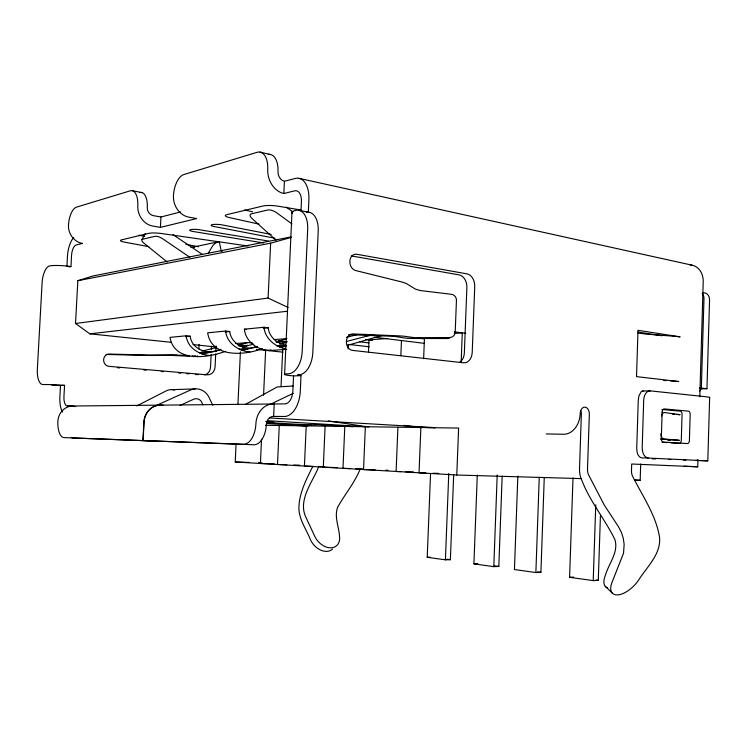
<?xml version="1.0" encoding="UTF-8"?>
<svg xmlns="http://www.w3.org/2000/svg" width="747" height="747" viewBox="0 0 747 747"><rect width="100%" height="100%" fill="white"/><g stroke="black" fill="none" stroke-linecap="round" stroke-linejoin="round"><path stroke-width="1.12" d="M684.093 466.231L697.745 466.8L697.95 459.825M699.836 395.845L703.207 281.862A18.806 15.22 -72.7 0 0 690.041 264.933M703.16 292.749A7.853 6.462 -73.2 0 1 709.557 299.902L706.961 388.701L701.349 388.067L703.973 298.828A7.89 6.471 -73.4 0 0 702.189 293.487M697.231 460.525L707.801 460.852L709.65 397.395M634.371 480.134L640.179 480.302L640.693 464.036M600.439 515.346L598.282 580.344L593.221 580.615L569.597 577.3L573.005 477.921M593.221 580.615L595.751 504.86M517.839 476.072L514.44 569.541L535.87 572.557L540.912 572.323L544.264 477.398M535.87 572.557L539.25 477.258M502.152 476.269L498.819 566.45L493.804 566.646L473.915 563.854L477.286 475.017M493.804 566.646L497.203 474.961M453.672 474.812L450.376 559.68L445.408 559.839L427.219 557.29L430.543 473.663M445.408 559.839L448.77 473.458M580.979 478.594L456.79 475.027L458.611 428.068L265.596 425.286M461.17 361.893L462.29 332.873L454.288 333.47M397.918 427.2L396.097 471.46L400.756 471.6M400.85 355.563L401.466 340.548M420.869 427.527L419.048 472.814L426.014 473.019M423.633 358.719L424.427 338.895L417.582 338.036M344.797 426.434L342.994 468.332L349.988 468.556M348.13 348.998L348.326 344.376M365.348 426.724L363.546 469.546L375.181 469.9M368.504 352.21L369.018 339.876L387.637 338.484M306.205 425.874L304.421 466.063L311.387 466.287M325.104 426.145L323.302 467.174L337.224 467.613M261.534 439.143L260.414 463.476L274.41 463.934M263.56 395.284L265.643 350.343M288.109 307.465L268.098 298.072L270.638 243.177L291.293 237.397M73.804 406.004A16.023 14.959 -86.7 0 0 57.883 421.196A16.331 7.059 -86.4 0 0 63.999 437.602L253.784 444.764A20.599 11.448 -86.5 0 0 266.362 424.333A8.31 6.872 -88.9 0 1 273.635 416.434L274.205 403.996A20.785 17.181 -88.9 0 0 255.904 423.726A20.729 11.382 -86.5 0 1 243.382 444.306L143.116 440.562L144.04 422.298A18.096 16.06 -88.1 0 1 161.137 405.135L284.971 403.884A12.606 7.246 -85.4 0 0 292.861 391.129L293.552 375.928A21.504 1.354 2.6 0 1 288.482 373.799A21.7 12.475 -84.2 0 0 302.208 351.305L307.68 229.142A21.766 12.26 -80.5 0 0 295.896 210.327A21.374 4.249 3.1 0 0 292.189 213.325M301.004 210.747L301.424 201.513A12.652 7.059 -79.7 0 0 294.645 190.84L283.851 193.52L284.411 181.288A8.404 6.611 74.1 0 1 278.005 171.642A20.673 11.084 -79.4 0 0 268.285 154.452M279.266 425.482L277.492 464.475L286.82 464.783M281.059 386.143L282.749 349.11M284.616 374.294L291.984 212.204M306.354 212.419A21.616 12.325 -80.4 0 1 318.222 231.131L312.825 352.453A21.551 12.531 -84.1 0 1 299.061 374.77A8.6 0.542 2.6 0 0 300.994 375.62L300.313 390.952A25.211 14.482 -85.4 0 1 284.392 416.481L273.635 416.434M308.315 212.559L308.885 199.766A25.305 14.118 -79.7 0 0 295.205 178.468L284.411 181.288M456.79 475.027L235.221 461.991L236.089 443.447M237.948 404.024L240.413 351.865M198.851 348.952L199.075 344.395M211.14 354.377L210.523 367.122A8.628 7.451 85.5 0 1 204.631 374.919M211.364 349.745L211.532 346.263M215.696 354.05L215.08 366.87A8.684 7.47 85.6 0 1 207.227 374.835L108.922 366.338A6.153 5.612 82 0 1 103.609 359.905A6.153 5.612 82 0 1 109.211 354.069L148.989 355.04L171.679 354.816A14.968 0.906 1.9 0 1 179.159 355.18A15.005 0.635 0 0 1 184.705 355.423L188.982 355.74M215.808 351.716L216.088 345.889M142.938 440.553L143.863 422.298A18.087 16.051 -88.1 0 1 160.96 405.135L67.538 406.069A9.515 4.127 -85.9 0 1 63.943 396.676L64.55 385.359A16.145 0.691 3.1 0 0 43.018 384.565A15.706 6.546 -85.4 0 1 37.35 369.335L42.103 282.824A15.687 6.49 -83.8 0 1 49.507 265.951A16.07 2.176 4.5 0 1 70.956 266.539L71.553 255.334A9.496 4.062 -83.1 0 1 76.194 244.979L82.497 243.419A16.285 14.398 64.4 0 1 68.481 225.192A16.294 6.919 -82.5 0 1 76.39 207.171L130.286 190.802A17.629 8.049 -81.8 0 1 137.793 205.77A17.909 15.257 69.1 0 0 152.659 226.033L160.428 227.377L196.648 218.554L188.683 217.106A18.759 15.65 70.9 0 1 173.435 195.779A18.964 9.253 -80.9 0 1 183.809 174.555L257.08 152.313A20.813 11.018 -79.5 0 1 267.725 169.354A21 16.518 74.1 0 0 283.851 193.52M160.428 227.377L160.95 216.994L180.709 211.915M64.55 385.359L60.488 385.527L59.881 396.778A19.02 8.245 -85.9 0 0 62.505 412.139M66.931 266.315L67.473 256.286A18.992 8.124 -83.1 0 1 73.804 237.471M170.979 342.285L89.845 333.825L75.531 323.498L77.828 280.704L92.917 275.979L290.947 236.92M312.965 466.063C306.261 479.537 298.585 493.944 298.931 509.417C299.631 520.538 306.587 529.838 310.556 539.913A15.696 11.27 50.2 0 0 332.583 549.073M318.614 466.996C312.517 482.123 297.876 499.827 305.747 516.961L314.748 536.29A15.762 11.261 50.1 0 0 330.781 547.831A15.762 11.261 50.1 0 0 339.483 535.926C338.849 526.514 334.114 516.663 337.625 507.325C344.834 494.141 354.946 482.609 360.418 468.36M141.977 239.582L145.254 233.559M208.432 253L211.868 247.126A13.166 11.737 70.4 0 1 219.263 241.617L221.243 251.235L222.242 251.141M245.371 404.426L277.212 386.965L293.039 386.012M136.71 405.948L166.292 390.84A16.145 13.101 -89.6 0 1 172.212 389.654L195.163 388.907M270.246 404.332L293.263 393.324M179.999 405.472L193.585 399.253A7.181 7.068 82.1 0 1 196.657 398.73A6.62 6.135 88.3 0 1 201.951 402.698L202.792 404.799M156.599 405.35L190.177 390.158A16.667 15.444 88.3 0 1 197.133 388.907A16.443 14.697 89.1 0 1 209.711 398.861L212.83 405.257M347.29 345.394L381.297 335.72M285.513 345.067C277.053 343.48 268.967 336.729 268.238 327.765L264.008 327.261L244.372 329.203C245.511 341.762 259.032 351.762 271.189 349.998M279.985 347.598L286.577 345.796M257.108 346.431C246.118 351.912 230.982 343.76 229.749 331.528L225.613 331.052L207.666 332.826C211.513 358.177 244.773 355.441 262.29 348.625M280.209 343.769L286.923 341.949M241.757 350.576L257.285 346.412M220.262 349.381C209.001 355.731 191.83 349.829 190.186 336.234L186.18 335.795L170.008 337.373C174.378 362.883 208.366 357.869 225.463 351.323M242.261 346.851L247.864 345.357L238.909 346.076M193.361 356.655L195.583 356.067M202.232 354.311L221.084 349.335M346.645 341.444L371.259 334.992M346.459 337.373L356.45 334.787M279.555 344.106L286.278 342.406M275.979 341.706L285.97 339.203M242.448 346.944L253.756 344.143M238.013 345.002L247.995 342.546L252.495 343.041M201.802 351.127L216.499 347.532M68.911 266.978L70.956 266.539M192.679 247.201L218.152 241.841M77.828 280.704L270.638 243.177M75.531 323.498L268.098 298.072M89.845 333.825L287.492 311.228M225.249 331.967L229.749 331.528M263.607 328.213L268.238 327.765M185.555 336.682L190.186 336.234M311.06 424.912L314.795 424.613M274.205 339.633L286.979 338.568M235.678 343.564L247.995 342.546M276.399 342.369L286.848 341.528M365.218 335.879L374.294 335.16M239.105 349.148L249.339 348.373M277.184 346.263L286.026 345.6M247.406 349.026L240.525 349.54L242.831 349.783M282.87 346.356L285.121 346.188M199.318 352.845L209.169 352.108M268.995 350.595L286.671 349.335M569.597 577.3L573.64 577.095M293.552 375.928L300.994 375.62M106.149 354.452L144.629 355.376A18.47 0.794 0.1 0 0 153.686 355.479L177.151 355.329M473.915 563.854L477.912 563.705M314.459 424.604L315.159 424.604M310.733 424.922L311.387 424.931M427.219 557.29L430.197 557.197M699.351 388.104L701.349 388.067M706.961 388.701L702.974 388.776A4.687 3.959 -81.9 0 0 699.5 391.12M51.916 385.209L60.488 385.527M642.709 390.998L650.329 390.877L706.158 396.769A19.571 1.074 1.6 0 1 709.407 397.665M272.767 422.046L273.906 422.036L273.038 421.943M306.401 425.893L307.895 425.865L266.875 423.502M367.113 426.77L368.943 426.705L364.564 426.369A20.599 14.268 -89.7 0 1 363.714 426.276L328.297 420.888M432.943 427.714L435.221 427.648L269.424 417.956M314.851 424.585L315.822 424.613M310.126 424.922L311.032 424.94M173.024 355.488L188.786 356.207A4.351 2.148 -89.8 0 0 189.318 356.114M271.917 422.027L273.057 422.064M546.225 433.942L563.63 434.259A20.627 15.612 -85.4 0 0 580.186 413.661A6.938 4.585 89.9 0 1 585.004 407.106A6.938 4.585 89.9 0 1 589.346 414.408L587.497 469.135A10.486 8.152 -89.3 0 0 588.851 475.381L604.36 505.215L618.637 526.999L621.42 532.434L623.278 538.298L624.147 544.339L623.54 553.154L612.167 581.978A20.86 10.29 -46.3 0 0 617.638 594.901A20.86 10.29 -46.3 0 0 638.33 580.512C646.566 567.104 660.899 554.806 659.61 537.569C656.127 515.505 642.737 496.353 632.849 476.773A10.103 8.152 -89.8 0 1 631.476 470.741L631.691 464.008L697.745 466.8M431.29 427.695L417.368 427.116A21.728 17.965 88.8 0 1 416.294 427.013L403.669 425.379M315.561 424.595L316.747 424.632M309.286 424.903L310.378 424.931M365.666 426.742L267.389 420.682M305.131 425.874L292.917 425.36A19.067 16.836 88.6 0 1 291.918 425.276M697.11 460.451L697.969 460.451L696.185 460.357M270.853 421.999L272.16 422.046M316.551 424.613L317.867 424.66M405.416 471.74L413.558 471.983M432.98 473.224L438.778 473.393M266.371 421.859L271.012 422.018M308.268 424.866L309.482 424.912M293.814 465.007L299.65 465.194M318.353 466.502L324.151 466.688M355.824 468.733L362.818 468.948M385.657 470.218L387.992 470.293M235.221 461.991L249.181 462.449M258.499 462.757L261.992 462.869M317.746 424.651L321.752 424.828M307.138 424.828L308.39 424.884M652.299 458.873L655.857 458.938M668.425 459.461L670.843 459.489M683.402 460.012L685.821 460.04M152.696 440.982L73.141 438.003A16.247 7.125 -86.4 0 1 71.329 437.387M348.69 334.703L394.042 336.327L401.97 337.541A19.506 1.606 1.1 0 0 407.545 338.316A19.571 1.12 -0.5 0 0 416.593 338.484L447.126 338.55A5.733 5.584 69.1 0 0 449.825 337.84M307.185 424.838L304.72 424.726M321.63 424.828L322.937 424.894M303.618 424.66L304.841 424.726M634.511 479.994L640.179 480.302M265.755 421.476L271.516 421.822M322.741 424.884L352.687 426.668M266.539 422.475L303.814 424.669M662.029 442.308L666.613 442.588M671.198 442.878L679.238 443.373A3.231 1.97 -89.4 0 0 681.292 440.272L682.067 414.529A3.221 1.961 89.8 0 0 680.209 411.139L661.889 409.487M67.538 406.069L75.699 406.573M663.812 380.475L666.035 380.625M670.47 380.905L673.803 381.119A16.322 1.092 1.5 0 1 678.752 381.54L636.519 376.628L638.003 330.314L680.115 336.869A16.294 1.662 1 0 0 675.176 336.327L646.557 334.152A6.667 0.7 1 0 1 644.53 333.937L637.957 332.929M660.404 439.096L679.294 440.328L663.784 438.9A4.949 3.063 -89.6 0 1 660.871 433.746M667.846 439.927L670.171 440.076M271.32 421.822L272.571 421.887M707.801 460.852L644.278 457.864C640.188 458.901 637.443 455.399 637.088 451.739A9.86 4.529 -88.7 0 1 636.761 447.369L638.255 400.364L638.909 395.891L641.178 391.727A10.374 4.762 -89.7 0 1 643.279 391.008M161.137 405.135L163.462 405.285M192.194 355.983L196.48 356.31A4.361 2.129 -89.8 0 0 197.516 355.843M272.31 421.878L273.346 421.952M661.553 439.115L662.654 439.245M669.928 440.058L668.023 439.89M672.319 414.034L674.532 414.23M676.745 414.426L680.069 414.716L664.597 412.54A4.949 3.053 89.9 0 0 661.534 415.948M117.382 367.711L119.688 367.907M143.891 369.989L146.197 370.185M161.184 371.474L163.49 371.679M178.477 372.968L180.783 373.164M186.554 373.659L188.851 373.864M195.77 374.452L198.076 374.658M193.006 344.582L216.182 347M247.201 348.391L249.507 348.634M256.426 349.372L283.01 352.173M238.116 344.675L247.332 345.665M277.249 345.74L285.195 346.608M278.78 340.828L286.829 341.743M349.484 344.516L369.158 346.785M244.372 329.203L246.463 329.446M359.727 341.818L368.897 342.901M365.582 339.465L372.492 340.296M374.275 337.214L424.557 343.377M209.786 355.497C198.945 354.872 187.292 347.318 186.18 335.795M280.433 423.866L288.473 424.847M249.974 351.958C238.601 351.267 226.705 343.05 225.613 331.052M454.241 331.799L465.745 333.33M446.958 559.204L450.376 559.68M494.393 565.824L498.819 566.45M537.523 571.857L540.912 572.323M596.031 580.027L598.282 580.344M248.097 246.006L161.632 233.531A10.29 1.746 4.3 0 0 148.681 233.363L121.556 239.852A9.963 1.615 4.4 0 0 124.786 242.187L148.821 246.669M638.041 332.079L661.991 335.767M263.691 242.962L193.417 231.551A7.012 1.242 4 0 1 190.186 229.768A7.012 1.242 4 0 1 198.59 229.609L266.763 240.758A10.243 8.833 74.2 0 1 268.687 241.29M300.873 209.991L278.005 206.172A11.691 2.353 3.5 0 0 262.851 206.032L227.023 214.613A11.242 2.157 3.8 0 0 229.422 217.592L258.892 224.1M351.323 255.913L459.134 274.887A11.354 8.198 84 0 1 466.875 287.492L464.354 352.845A11.345 8.264 87 0 1 459.881 362.118M160.95 216.994L153.182 215.603A7.162 6.107 69.1 0 1 147.28 207.507A17.526 8.114 -81.7 0 0 139.698 192.605M132.415 190.746L141.837 192.549M274.989 238.237L213.044 226.304A7.181 1.307 3.9 0 1 212.858 224.53A7.181 1.307 3.9 0 1 222.382 224.94L271.198 234.427M139.007 235.24L144.731 236.341M185.891 244.306L198.469 246.743M299.127 210.318L309.603 212.419M298.949 178.328L692.03 265.176M244.671 209.991L252.598 211.812M260.021 152.108L270.246 154.48M285.513 348.728C274.98 346.785 264.933 338.4 264.008 327.261M202.316 254.391L173.043 234.689M189.766 257.22L162.939 238.947A6.798 2.4 28.7 0 0 155.115 236.304L142.677 239.208A6.695 2.316 28.7 0 0 144.04 243.251L167.179 262.001M291.956 223.923L277.016 212.988A7.694 3.212 27.7 0 0 267.828 209.991L251.431 213.819A7.563 3.081 27.9 0 0 252.141 218.647L276.073 240.198M286.344 207.096L292.843 211.896M605.285 586.358L612.073 592.857M607.666 588.02A20.739 10.346 -46.3 0 1 605.322 575.479C608.544 563.836 618.805 552.444 614.94 539.689C605.257 519.641 590.419 502.189 582.193 481.189A20.963 16.303 -89.3 0 1 579.513 468.752L581.362 414.398A6.891 4.585 89.9 0 0 580.877 410.915M190.924 247.584A12.774 9.991 79.8 0 1 194.425 247.229M172.212 389.654A15.939 13.623 90 0 1 174.686 390.121M648.219 457.958A10.085 6.312 -89.1 0 1 642.196 447.518L643.69 400.308A10.066 6.293 89.4 0 1 650.329 390.877M699.864 396.704A4.687 3.959 -81.9 0 1 699.285 395.733M662.141 412.064L661.319 438.61A3.315 2.054 -89.4 0 0 663.271 442.065L687.352 443.569A3.249 1.97 -89.5 0 0 689.406 440.45L690.181 414.538A3.249 1.961 89.8 0 0 688.323 411.13L664.298 408.936A3.315 2.045 89.7 0 0 662.141 412.064M456.445 300.35L455.212 332.088A5.78 5.631 69.2 0 1 449.647 337.523L415.173 337.756L405.191 336.374A23.68 1.373 -0.4 0 0 398.263 335.842L352.808 333.928A8.264 6.462 85.6 0 0 346.365 341.678A8.264 6.462 85.6 0 0 352.519 350.399L463.56 362.799A11.429 8.273 87 0 0 472.216 352.407L474.737 286.577A11.438 8.208 84.1 0 0 466.996 273.869L356.646 254.251A8.282 6.387 81.1 0 0 349.848 261.048A8.282 6.387 81.1 0 0 355.535 270.507L400.495 281.656A23.624 4.333 5.2 0 1 407.33 284.121L414.93 288.818A7.806 1.419 4.9 0 0 417.125 289.603A7.946 1.924 9.1 0 0 420.729 290.602L451.347 294.281A5.78 5.612 65.5 0 1 456.445 300.35"/></g></svg>
